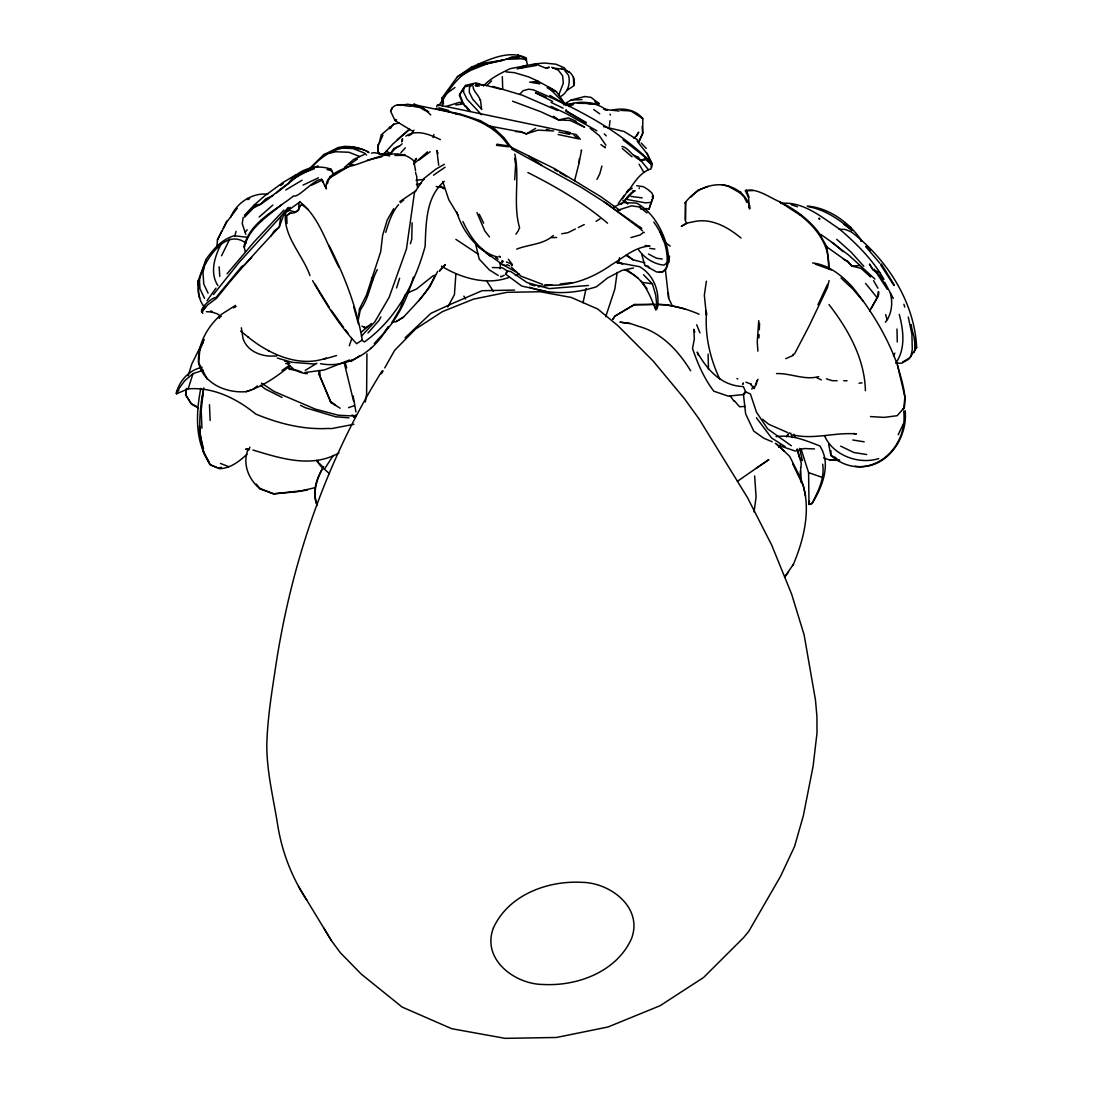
<?xml version="1.0" encoding="UTF-8"?>
<svg xmlns="http://www.w3.org/2000/svg" width="1093" height="1093" viewBox="0 0 1093 1093"><rect width="100%" height="100%" fill="white"/><g stroke="black" fill="none" stroke-linecap="round" stroke-linejoin="round"><path stroke-width="1.5" d="M800.964 448.704L808.601 472.641L808.998 504.501L811.908 503.627C818.179 491.344 824.832 478.515 822.674 464.224M903.679 411.132C908.789 452.092 864.645 485.005 830.858 455.357L830.94 450.712M914.062 352.315C918.12 343.407 911.945 333.638 911.234 324.621M412.129 222.781L411.747 239.326L410.381 243.766M462.858 102.373L459.716 94.381L465.399 85.391L476.07 82.904L483.775 85.514M216.756 467.462L210.457 464.962L204.036 452.68C197.396 431.667 199.527 408.987 203.804 387.878M574.59 180.673L579.167 162.679L579.276 158.663M685.653 219.365L685.557 202.273L685.12 220.021L686.5 223.204M609.334 126.392L610.058 120.626M322.913 467.886C316.232 478.898 311.806 492.424 317.011 504.966M758.979 337.874L759.102 334.622M759.307 329.758L759.567 323.255M473.228 84.667L464.771 86.853L463.746 88.219L463.569 92.167L467.148 99.354L481.521 114.71M385.597 153.198L379.572 154.455L377.918 151.066L378.014 144.522M500.211 268.755L500.553 262.798M612.353 110.051C623.215 107.674 635.62 109.532 642.807 118.618L642.752 133.36L638.695 142.35L642.643 133.168L642.151 126.419M870.506 416.57L884.169 417.389L897.175 415.709L904.348 407.539C906.657 392.961 901.069 378.875 897.449 364.98C887.174 336.425 871.299 310.289 852.253 286.776C841.651 275.34 828.631 264.834 812.618 262.948M353.913 424.289L331.726 428.579L328.146 428.456C303.103 429.822 278.756 423.578 255.789 414.069C236.662 398.521 213.422 386.895 188.187 388.848L176.519 393.781L176.615 391.677C180.372 379.667 189.526 369.967 202.096 367.33M219.843 315.768C206.891 327.599 197.532 344.65 198.543 362.575C203.407 383.711 226.087 393.302 246.048 391.677C262.47 386.676 276.994 376.552 290.096 365.704M338.994 267.238C327.162 245.761 319.689 217.138 299.933 201.904L285.56 212.315C282.622 236.102 302.693 254.505 309.961 275.614M751.014 384.08L750.959 384.982A22.188 16.586 3.1 0 0 752.476 386.143L753.651 386.922M829.068 280.559L827.442 287.609L808.834 326.561L794.666 353.654L792.767 354.747M525.596 59.978L525.76 57.738C508.04 49.404 487.656 60.265 471.083 67.356L457.421 76.701L441.982 98.042L442.323 106.048M203.353 305.726C194.841 293.689 198.68 278.032 204.5 265.749C211.823 251.732 228.382 229.694 246.048 243.233M201.508 402.019L203.271 391.772M668.916 262.429L669.462 256.063M198.134 407.812L191.507 404.219L185.824 395.16L186.466 388.425M185.824 395.16L185.974 389.491M204.213 339.472L199.787 350.32L198.584 362.644L207.356 379.326M903.788 408.236L904.908 396.868L897.449 364.98M527.4 64.514L525.76 57.738M809.394 501.14L809.052 504.433L812.181 503.299C822.291 487.109 831.623 463.541 819.805 445.93C805.541 440.465 791.715 434.386 776.044 436.64M514.666 179.785L515.65 164.551L514.584 158.321M651.811 167.106L652.207 163.499L648.409 159.496M377.782 149.686L378.233 145.424L382.946 135.149M203.339 390.625L201.208 410.408L201.932 428.21M455.863 274.329L454.415 294.659L447.72 306.983M617.149 272.403L614.826 289.153L605.686 316.779M758.761 320.618L757.258 341.603L757.873 351.14M358.736 315.262L359.447 308.895L366.401 295.206L380.678 251.8L382.646 235.2L387.25 219.966L393.685 208.708M827.456 284.453L817.947 304.824M706.543 312.735C704.712 335.36 710.095 358.613 719.74 379.039M878.881 291.954L878.444 295.493L871.08 308.458M754.088 511.92L756.083 496.987L754.648 475.947M800.978 467.121L801.278 463.282L797.139 449.264M586.067 288.47L583.034 302.734M202.82 313.418L202.137 311.71L207.697 304.838L216.414 298.416L228.697 283.278C244.969 264.123 261.937 245.242 279.262 227.084L280.805 216.482L288.169 207.383M706.379 281.174L704.343 295.219L706.392 315.331M878.212 291.681L877.57 297.064L869.55 311.314M206.263 311.683L209.856 311.888L210.867 310.999M176.519 393.781L176.615 391.677M243.192 217.316L242.222 223.573L245.802 234.367M326.001 188.037C325.564 175.085 338.68 170.904 348.38 166.696C367.644 162.748 395.748 144.18 413.455 160.589M618.72 262.607L619.499 257.702M365.349 402.005L366.606 394.313L366.947 353.845M567.636 104.668L567.363 103.493M526.594 58.926L520.432 56.371L518.178 57.546L518.314 54.65M651.127 162.188L647.411 154.086L637.274 141.393L637.533 139.836L624.212 131.543L603.5 126.569M377.29 269.616C370.992 281.434 369.653 295.083 362.507 306.573L360.212 310.344L358.067 320.796M436.749 107.059L437.077 105.352M579.167 162.679L581.558 150.001L581.298 150.697M204.5 265.749L203.011 272.594L203.749 284.002L208.053 293.156M205.306 263.55L205.99 260.407M885.398 322.271C891.724 314.115 893.09 303.007 890.303 293.197M200.784 388.439C196.057 412.635 194.718 440.014 208.64 461.588M248.316 448.813C241.977 463.5 248.507 479.499 260.271 489.09L273.674 493.886L298.02 491.604L314.921 487.71M433.115 137.622L433.921 134.521M481.507 108.822L480.469 99.682M639.173 188.57L639.364 187.832M402.415 139.125L401.678 141.899L402.607 138.688M327.408 183.788L328.501 179.826L330.701 177.367L348.38 166.696M385.733 232.344C388.671 222.603 391.827 212.438 398.549 204.61M636.673 185.701L643.449 186.712L647.835 189.485L651.824 192.833L653.382 196.412L648.969 209.132L646.072 208.531L643.312 209.405M653.382 196.412L648.969 209.132M198.448 292.473L198.093 280.942L205.949 259.587C212.834 249.341 221.906 239.476 234.052 235.733L247.278 237.29M217.343 239.763L226.948 221.756L237.29 208.271M234.722 236.143L236.102 231.374M601.901 166.054L599.825 173.719L596.942 179.43M188.187 375.732L191.835 363.873L200.292 346.864M188.187 388.848L192.996 373.628L203.38 370.213M396.54 287.965L399.628 278.237M438.648 105.789L442.569 100.01M560.231 96.676C568.032 92.768 570.56 83.369 568.565 75.362L563.988 69.501L561.228 68.312M751.875 389.163L752.53 387.168L754.279 388.698M755.946 385.173L756.67 383.028M757.025 380.419L754.88 386.772A53.215 9.919 -58.7 0 0 754.457 388.111M757.094 381.785L757.941 379.312M349.336 345.743L351.468 339.486A50.21 18.964 80 0 0 351.809 338.393M405.353 294.454L400.011 308.827L391.922 322.626M413.386 277.116C407.648 297.269 398.877 316.628 384.599 332.217M502.315 76.647L502.725 89.148M248.917 449.933L249.901 447.119M279.262 227.084L283.47 215.526L290.082 207.315M784.651 577.063L793.45 564.207C804.708 537.455 812.126 505.472 800.377 477.627L789.692 456.396L776.986 444.209M317.216 505.417C312.256 492.26 316.861 478.201 323.706 466.561M413.154 131.515L395.092 120.64L395.461 119.52L396.595 119.916M402.224 105.037L407.648 104.245L414.097 105.229C408.837 108.904 398.002 100.816 392.278 107.824L390.693 111.09M430.738 114.902L422.526 107.415L413.591 105.119L414.206 103.78L415.6 104.86C448.144 112.729 489.199 115.243 508.983 146.585M455.918 114.191L456.287 113.33L459.975 113.932L480.292 120.613L494.623 128.851L503.955 137.609L512.043 148.47M494.159 129.944L494.623 128.851M622.627 198.639L628.584 189.485M642.452 230.814L639.829 228.341L640.252 227.371L641.81 228.177M624.677 269.547L629.828 272.54C644.597 279.849 649.952 295.711 655.827 309.838L657.371 307.98C659.926 291.763 654.174 275.368 639.692 266.719L616.63 262.402L622.545 263.809M220.8 244.709C214.515 257.087 209.624 273.018 217.931 285.642M221.551 255.762L229.762 239.053M435.192 274.794C428.729 291.503 415.477 304.182 403.522 317.066L396.253 321.574L392.25 322.189M851.092 231.716C886.915 259.137 914.54 301.791 916.658 347.547L909.759 357.821L902.668 361.974M898.186 434.754L903.433 423.742M223.259 228.382L226.784 221.046M219.31 318.131L220.526 315.631M350.279 360.758L351.099 361.4L351.659 360.253M392.278 107.824L390.611 111.267L395.092 120.64M437.692 271.378L429.672 287.022L418.865 300.835M380.883 316.929L378.984 320.468L367.972 333.051M221.66 231.292L217.439 240.214L216.838 247.92L216.81 246.868M388.083 326.506C375.678 350.457 348.23 369.147 320.509 363.682M748.719 207.246L749.702 205.484M219.133 317.803L220.444 315.467M382.058 370.992C324.963 462.53 290.164 566.065 274.78 672.591C271.119 696.309 267.512 720.123 266.815 744.155C266.596 771.849 273.633 798.846 277.854 826.048C282.185 852.513 292.132 877.939 306.901 900.331M381.457 373.779L383.11 370.841M384.75 367.917L394.669 350.32L415.436 329.143L442.351 311.669L473.583 299.113L506.988 292.323L540.311 291.749L571.256 297.446L597.734 309.018L617.928 325.687L653.067 360.95L684.614 398.918L699.028 418.879L747.489 497.602L771.672 545.038L791.646 594.182L804.12 634.869L815.474 700.08L816.922 716.407L817.017 732.856L813.137 766.015L803.369 815.624L794.543 846.515L780.593 876.231L748.787 931.304L743.582 937.63L703.605 977.47L660.09 1005.71L607.981 1026.996L556.46 1037.476L505.089 1038.35L451.723 1028.704L402.142 1007.077L361.209 974.068L340.278 952.631L331.452 940.704L298.526 886.491M443.485 104.067L443.102 99.641C451.546 84.762 463.61 70.28 480.496 64.979M893.432 355.717L894.88 353.176M518.765 229.339L519.612 227.877C512.59 203.776 520.063 177.831 514.803 154.017M519.831 94.23L523.069 90.76L528.479 89.189L533.124 89.804C576.052 108.043 619.212 129.848 652.207 163.499M414.848 161.095L416.488 158.417M413.96 130.108L411.337 134.384L408.413 135.71M202.137 311.71L205.457 306.341M792.616 565.559L793.45 564.207M558.646 95.118L563.305 83.232L562.608 75.704L558.25 70.13L551.705 67.288M463.746 88.219L459.333 95.269L462.612 102.961L469.744 111.513M244.586 217.152L255.666 205.744M329.389 473.652L324.457 469.157L333.269 455.357M271.078 235.815L274.22 230.91L278.729 227.645M612.79 319.238L614.744 316.273L634.596 304.469L653.518 304.36M515.978 234.203L518.588 230.268M201.194 345.511L202.997 342.819M613.132 318.951L614.485 316.929M887.625 318.842L887.01 319.743L885.672 314.579M636.413 135.477L638.736 132.144L636.645 135.928L633.626 138.046M399.41 146.23C395.365 145.847 384.34 162.925 393.781 148.539L399.41 146.23L402.142 143.811M207.055 300.725L215.963 288.142M565.668 104.709L556.46 91.826L552.088 88.984L551.268 90.118L561.419 100.488L564.07 105.078M618.283 203.517L624.13 195.442M414.015 161.586L415.941 158.95M786.536 436.735L789.365 432.855M176.656 391.759L184.662 380.815L192.996 373.628M627.341 192.354C633.872 183.419 639.911 172.175 651.059 168.868L651.291 165.453L650.253 163.403L645.867 158.786M786.523 436.462L788.272 434.099M779.022 446.504L779.937 445.288M299.933 201.904L298.58 203.544C300.889 210.129 296.039 213.545 290.028 213.19L286.708 215.567L286.994 223.518M353.558 417.198L354.323 416.16L352.11 414.971M176.342 393.439L178.91 390.051M778.64 447.256L780.484 444.824M245.269 232.235L247.141 229.762M784.596 577.118L788.49 572.008M213.408 294.55L239.353 262.129L280.805 216.482M621.234 204.459L629.691 194.24M354.214 416.952L355.102 415.846A18.677 11.203 -65.4 0 0 355.731 415.012M371.456 323.514L361.51 331.958M684.942 203.134C693.645 191.07 706.966 183.993 722.118 184.799C734.974 186.316 747.188 194.445 750.03 208.23L749.429 208.968L748.555 197.642L745.385 190.81C756.083 187.34 769.472 197.505 779.432 201.658C794.529 208.968 808.369 218.969 818.63 232.372L826.882 246.813L829.273 269.465M728.84 186.616L740.016 192.833L740.712 191.958M828.453 267.32C830.27 245.679 816.362 227.795 800.213 215.157L800.718 214.556M826.253 247.592L826.882 246.813M768.447 459.77L737.365 481.344M227.071 273.783L254.054 241.963L283.907 210.102M383.834 154.004L392.974 143.88L409.766 129.384M439.618 271.132L445.288 264.52L439.427 270.763M657.371 307.98L655.868 309.729L654.598 305.056M327.108 169.565L331.78 170.781L330.947 169.183C315.276 163.526 297.241 169.784 288.251 183.638C276.461 191.179 266.473 202.519 253.262 207.861M384.312 332.19L388.206 327.709M383.629 333.338L374.312 343.462M902.613 409.465L904.348 407.539M444.264 181.37C425.519 197.259 426.12 223.833 425.109 246.458C414.944 283.415 396.199 319.101 364.488 341.918L361.715 340.169M400.871 152.692L405.353 147.842M626.508 199.008L633.066 191.903M361.387 336.22L374.79 321.861L389.122 297.378L406.459 248.985L414.452 192.655L424.139 178.35L435.861 169.142L444.373 164.319M281.885 204.473C267.703 216.4 248.767 227.604 244.463 247.141L243.985 246.226C250.16 221.688 275.709 210.307 293.744 195.838C298.731 198.885 321.192 170.85 323.132 182.353M251.568 257.511L244.176 265.189L241.813 266.391L215.827 297.72L214.611 297.679C209.897 299.728 200.538 307.516 201.549 311.901M245.119 216.318L244.504 215.143L254.314 204.91L260.38 204.432L265.681 198.953L273.113 195.442M491.549 80.923L486.754 85.541M344.432 167.407L353.586 159.482L364.106 154.509M516.688 249.149C528.684 244.272 543.303 244.723 553.413 235.473M370.718 348.53L371.456 347.779M391.417 126.515L393.726 124.192L399.328 122.949M358.695 149.167C352.301 145.861 344.582 145.82 337.778 147.76L323.624 154.741L308.171 169.893M743.404 383.479L742.598 384.271L743.322 383.015M483.502 85.896C490.675 78.04 500.512 73.409 509.925 68.777M690.721 197.273L698.085 190.127L708.018 186.493M413.66 164.018L427.527 151.845M405.079 337.805L430.874 313.363L451.71 303.786L482.054 290.724L514.571 290.069M472.996 86.456C473.187 91.484 478.966 95.091 480.292 100.378M310.289 169.374C323.419 152.105 348.107 140.123 368.491 152.2M399.765 201.631L416.009 190.66M397.183 139.808L409.233 129.165M254.314 204.91L264.465 196.016L283.21 182.367L295.998 174.73M259.15 217.07L272.826 205.088M314.265 168.787L300.698 173.719L276.693 192.833M393.726 124.192L381.184 134.89L379.093 143.648M667.413 262.361L664.066 265.162C654.065 264.219 644.269 257.975 638.599 249.778M472.449 84.707L469.498 87.153L469.28 92.277L472.682 99.121L481.849 109.532M400.352 202.724L403.686 200.019M433.361 275.559L416.57 288.989L407.156 293.143M253.043 389.409L257.347 385.952M860.71 241.28L861.544 240.638C849.357 222.576 829.122 207.861 807.235 206.058M267.744 194.212C252.059 192.409 236.047 203.202 230.555 217.48M418.687 160.261L430.232 151.708M566.98 90.377L574.153 85.514C575.273 79.133 572.008 71.523 565.641 70.676L569.303 72.179M357.315 159.086L348.995 164.865L353.394 164.606M280.532 185.564L283.196 183.61M286.708 215.567L290.683 212.67M298.635 206.878L301.969 204.541L308.007 209.432M359.474 355.881L351.099 361.4M446.504 93.629L454.989 87.467M391.431 127.485L389.709 128.673L389.354 127.116M281.98 370.472L288.976 365.609M433.511 175.181L445.124 167.188M316.833 363.259L305.302 370.336M755.864 468.501L768.844 459.757M221.128 314.552L235.514 305.357M621.849 146.489C629.418 146.79 638.435 166.874 645.608 157.46L648.34 159.441M596.054 221.332L600.043 218.846M247.045 454.251C239.162 461.342 230.664 468.378 219.406 468.678L209.842 464.552L203.653 452.816L199.937 436.776L200.06 426.994M627.054 191.398L632.273 188.228M295.096 177.08L300.698 173.719M295.096 177.694L310.795 169.415M285.779 189.963L302.092 180.208M487.287 125.64L520.801 131.966L526.389 133.865L535.597 128.373M615.168 315.918L634.596 304.469M564.193 104.067L571.133 100.01L584.605 96.553M403.522 317.066L396.253 321.574M301.969 204.541L300.165 205.798L298.334 210.484L295.124 211.919L289.167 210.403L285.56 212.315M338.926 452.939C311.573 468.473 280.682 458.418 252.907 450.015M457.421 76.701L465.509 72.179M462.476 74.925L470.864 70.239L488.653 63.189L504.187 59.664M630.716 193.215L635.156 190.783L632.396 190.988M249.696 198.625L247.797 199.636L247.524 198.407M686.636 223.423L681.294 226.278L686.896 223.109L693.345 221.783C711.078 217.575 727.856 227.084 741.027 238.055M405.817 136.147C416.652 128.837 429.863 134.603 440.37 139.617M233.56 307.884L236.115 306.518M575.369 228.997L567.977 232.672L561.638 233.779M578.32 227.522L584.236 224.571M474.553 67.329C486.713 62.656 500.143 62.52 511.852 56.932L517.891 57.15M311.259 185.359L322.107 180.208M505.854 274.48L507.548 271.078L502.329 267.785L492.342 267.553M504.228 275.258L500.84 276.871L500.553 276.201M302.57 172.216L313.677 166.969M303.034 185.1L318.405 177.845M349.541 359.98L324.416 369.94L304.633 372.563M413.591 105.119L415.6 104.86M313.404 167.98L318.077 165.876M776.508 373.587C790.581 373.082 804.667 380.514 818.684 376.62M785.744 358.682L793.272 355.362M617.613 210.28L631.535 205.839L639.747 207.014L647.001 212.93M510.759 68.586L535.201 63.845L545.967 68.217L549.014 67.097M568.729 106.486L573.128 104.764M630.852 237.605L640.088 234.981L643.695 232.167L644.242 232.645M519.38 274.165L515.377 275.463M613.61 207.123L623.065 202.56L636.563 203.107C652.043 211.523 661.593 228 666.416 244.49C668.356 252.975 671.239 266.487 662.29 272.061L656.524 271.966L644.815 265.257L641.632 254.095M354.31 405.626L348.517 407.675M368.478 326.083L364.693 328.187L363.996 327.504M506.892 59.391L512.33 57.628L518.178 57.546M246.048 391.677L251.636 389.859M566.147 105.529C578.921 100.037 595.767 101.54 606.806 110.325M526.389 133.865L538.002 130.122L553.659 130.955M336.521 355.553L323.419 359.351M445.903 106.486L459.497 102.318L464.006 103.862M509.338 277.28C486.877 285.779 461.191 278.155 441.435 266.132M367.248 160.275L381.744 156.75M326.383 358.026C299.086 368.081 268.659 353.927 247.687 336.712M779.978 445.848L795.335 451.067L804.175 448.526L814.476 448.922M416.447 184.594L421.365 183.31M546.445 68.176L549.219 67.493M745.358 406.391L739.606 406.774L734.455 400.899M284.481 361.182L285.587 360.936L289.795 363.6M328.897 153.334L335.811 151.763L348.886 152.255L359.829 156.572M323.624 154.741L326.479 154.086M525.569 66.851L517.249 68.681L536.417 65.457M640.594 160.739L645.881 159.605L650.253 163.403M553.441 116.664L558.455 119.929L568.264 117.88L575.956 121.186M633.475 267.976L622.149 270.34L607.53 277.964L596.546 286.735C574.604 293.703 551.5 295.137 529.558 287.268M218.395 467.982L221.387 467.367M371.456 153.157L373.929 152.651M878.717 458.568C858.989 464.935 832.934 455.385 824.628 435.875M397.415 104.983L402.402 104.6M416.064 180.222L424.275 179.375M455.795 104.969L462.025 104.108L461.027 102.182M538.057 286.803L551.828 284.986M780.73 203.489C802.904 200.839 822.018 217.425 839.342 228.943C856.42 243.561 872.87 259.697 883.964 279.453M560.231 283.989L571.994 282.609M859.016 383.192L862.063 382.864M577.241 103.248L599.224 103.657L590.876 97.304L584.755 96.526M745.385 190.81L752.899 190.565M478.024 64.022L503.422 60.183M535.201 63.845L544.3 63.025L556.009 64.2L564.33 67.821L566.174 70.184M523.246 65.84L526.621 65.525M531.69 65.074L535.078 64.774M394.915 155.466L405.011 155.37M588.403 285.478L549.232 288.607L527.058 282.568L510.95 271.651L507.015 270.859L505.608 274.152L521.785 286.093L545.366 291.203M826.445 246.663L847.744 261.801L852.007 266.118L859.986 265.517M570.956 103.767L574.016 103.534M210.853 311.546L211.946 311.464M915.319 347.642L916.658 347.547M307.201 490.17L273.633 493.817L259.888 488.38L256.254 484.062M651.428 202.396L645.376 202.82L625.483 199.213M604.183 109.382L619.239 111.035M552.088 88.984L538.262 81.306L529.613 82.18L539.792 83.778L536.991 82.494M581.995 99.586L571.133 100.01M659.216 272.335L662.139 272.225L666.306 268.687C669.558 252.305 663.465 235.309 653.805 222.084M517.126 56.494L520.432 56.371M505.745 59.309L521.47 58.749L526.512 59.773M620.756 110.379L630.907 110.967L642.807 118.618M515.636 131.638L520.883 131.543L525.678 133.729M551.323 237.591L556.638 237.523M634.104 304.865L648.176 304.633C665.719 303.239 683.029 307.338 699.083 314.224M599.169 103.548L595.425 104.067M276.638 356.031L268.7 356.072A98.425 47.778 -36.5 0 1 243.056 338.721L241.348 327.791M315.59 364.133L292.036 362.289L277.308 358.053M823.603 457.953L829.778 460.057L839.656 460.057M248.876 449.25L245.542 449.25L248.494 449.551M837.142 380.719L832.197 380.692L826.335 378.806M843.741 380.733L847.034 380.747M604.224 109.464L607.38 109.491M839.041 229.284L844.985 229.38L850.928 231.648M656.866 304.455L666.935 304.742L684.956 308.936M341.002 148.088L352.984 148.539L364.502 153.088L366.565 155.056M558.455 119.929L570.136 120.449L584.577 127.157L575.26 121.788M496.932 144.194L508.573 145.984L554.711 168.718L600.535 196.494L620.059 210.471M829.778 460.057L839.287 460.495M356.195 416.132L338.434 415.244L315.276 409.11L274.083 391.458L261.459 383.096M544.888 284.686C568.647 287.486 591.873 278.619 611.069 265.039C623.324 257.825 635.129 246.553 649.952 246.144L645.143 245.488M588.061 103.767L596.491 104.341M307.352 373.656C301.108 373.683 295.889 369.434 289.495 369.352L288.443 367.535M496.454 145.314L508.245 146.763M854.999 466.246C885.576 470.96 908.201 438.676 905.141 410.476M348.94 417.84L335.633 416.775L305.534 407.798L300.534 405.394M506.209 71.947L514.284 72.63L528.793 76.947L538.262 81.306M343.776 146.53L356.728 147.528L364.024 150.014M552.675 68.135L561.952 69.064M386.389 153.471L390.556 153.935M479.281 86.019L475.127 85.527L477.422 85.855M475.756 84.065L485.92 85.404L500.731 89.148M285.669 363.463L287.35 363.682L292.951 368.45M630.921 196.398L642.233 197.901M657.166 308.458L655.718 295.178L652.371 283.811L642.534 282.431M722.118 184.799L729.086 186.316M649.802 248.371L654.912 249.054M662.29 259.014L656.551 258.235L648.477 254.041M436.23 186.575L443.963 187.668M629.773 323.569L619.977 322.175L629.978 323.405L638.339 326.247C661.607 332.504 678.452 350.935 690.639 370.8M853.483 433.484L856.406 433.948C835.216 431.995 813.902 439.933 792.808 434.85M852.786 440.001L864.18 441.804M866.667 454.538L853.838 452.502L840.654 446.135M413.564 106.445L420.122 107.592L425.204 110.666M435.765 108.672L456.287 113.33M374.626 152.678L389.764 155.957M437.719 104.791L570 132.444M448.813 110.543L438.894 107.756M546.322 129.411L549.26 130.026M566.119 132.444L576.202 134.576L580.356 139.248M558.058 134.494L578.771 138.893L574.071 135.354M559.042 132.103L569.631 134.371M506.319 261.91L508.887 262.894A21.969 15.821 -45 0 0 509.844 263.263M645.171 265.517L648.204 266.214L649.734 268.441M616.425 262.279L622.901 263.837M852.007 266.118L860.997 268.318L870.643 276.857L863.648 269.944M288.825 368.109L298.307 370.718M415.682 105.625L420.45 106.813L428.716 111.814M808.233 206.659C824.887 209.542 839.328 219.543 851.953 230.295L843.659 224.147L850.969 227.358M492.916 86.429L522.372 95.228L557.69 110.571M625.797 255.297L633.011 259.806L644.856 262.812M487.3 125.558L490.279 126.392M497.916 257.074C480.865 253.439 469.826 236.293 462.926 221.551M529.873 284.399L534.778 285.833M573.497 77.33L573.688 84.612M499.925 263.796L506.073 265.654M567.294 103.958L568.592 104.395M499.077 256.24L500.184 256.595M815.351 264.178L831.349 269.903M210.758 311.71L217.316 313.841L221.292 316.464M512.562 101.212L540.83 111.746L556.282 118.905M736.969 378.533L737.802 378.957M791.168 204.678L797.384 206.782M822.496 477.477L808.601 472.641M542.565 284.371L520.992 276.16L511.251 267.075M570.04 103.657L571.639 104.231M499.556 256.705L500.444 257.06M220.472 463.459L228.765 466.67M745.891 382.181L751.014 384.067M633.735 155.288L637.397 156.805L640.184 160.398M622.86 200.347L625.947 201.631M787.493 432.486L768.762 424.289L762.436 419.22M869.468 264.397L872.952 269.684L879.947 272.622M546.186 97.291L535.529 92.809L552.621 101.458M772.232 441.777L763.925 438.293L753.76 431.134L745.645 413.878L743.418 394.108L745.33 391.772L750.426 393.986L756.479 412.184L767.669 428.921L791.305 445.753M831.308 455.726L835.38 457.489L837.894 459.948M590.193 128.332L599.237 135.573L605.891 145.205M511.989 264.656L511.005 264.219L512.234 265.544M361.879 326.124L364.994 327.545L364.311 326.862M594.811 101.622L599.224 103.657M298.895 370.978L302.023 372.426M506.947 264.602L509.598 265.859M551.091 102.428L563.086 108.152M551.009 106.335L566.557 113.768L596.874 130.805M816.526 377.577L821.335 379.913M843.359 259.137L847.936 261.446L851.474 265.654M282.049 397.415L265.093 388.917L260.571 385.296M511.565 149.003L581.08 187.217L605.659 202.874L639.829 228.341M527.892 172.544C556.009 186.725 583.512 202.683 607.53 223.191M517.221 272.608L502.862 264.766L485.675 252.456M604.279 202.041L640.252 227.371M646.496 152.692L649.884 159.305M322.353 466.424L319.265 463.241M528.547 156.026L541.95 165.412M554.383 169.483L557.184 171.095M559.971 172.708L566.966 176.724M340.142 408.195L331.015 402.634L319.047 374.243L318.937 370.486M386.321 151.094L390.31 153.457M548.877 87.303L556.46 91.826M547.101 87.686L553.003 91.211M549.875 95.378L563.592 103.575M498.203 275.45L489.254 269.834L479.158 259L475.906 245.201M324.457 469.157C321.929 468.952 312.994 455.767 318.405 462.038M478.515 254.368L455.89 239.367M779.432 201.658L800.213 215.157M502.589 262.32L501.619 261.678M196.781 406.582L191.111 403.467L185.482 394.518M785.198 446.668L771.549 437.965L756.438 417.799M366.237 150.889L368.983 152.692M268.14 350.566L268.878 351.072M335.578 405.052L330.346 401.391M495.58 257.483L498.08 259.219M820.679 234.339L834.587 244.149L843.058 251.718M664.913 242.318L670.2 246.103M593.759 109.56L599.702 113.809M600.904 144.577L605.303 147.733L605.153 146.913M501.974 260.476L503.313 261.446M650.595 160.835L651.278 161.34M622.996 139.836L645.608 157.46M832.046 242.564L848.551 254.983L874.919 279.057M627.888 270.477L638.257 278.387M553.604 116.282L557.813 119.588M240.61 331.111L247.879 336.849M626.822 254.888L633.011 259.806M456.724 211.837C461.273 227.262 470.782 241.416 483.803 250.925M477.409 245.679L490.497 256.418M624.281 200.989L627.874 203.995M872.952 269.684L880.411 275.914L887.27 289.303L874.14 269.151M622.354 148.552L632.027 156.818M775.292 443.307L784.118 451.095M836.773 239.326L850.887 251.936L863.825 266.282M440.192 185.646L443.703 188.816M818.753 218.668L819.49 219.338M841.023 278.018L852.923 289.167L863.169 301.231M586.053 123.126L565.573 110.939M464.265 105.188L465.126 106.035M799.611 457.912L802.344 460.577L799.611 448.403M604.279 133.879L606.26 135.86M338.502 147.459L339.404 148.361M740.016 192.833L744.196 197.068L746.82 202.369M643.531 274.739L652.371 283.811M638.066 157.078L648.327 169.552M641.181 143.005L646.277 148.443M377.918 151.066L379.435 153.881M866.325 245.98L870.356 250.447M865.547 283.388L877.187 297.747M865.738 246.649L879.838 263.208M465.919 106.035L470.004 110.899M586.313 122.525L566.98 111.308L566.119 109.669M640.607 280.696L646.974 288.62M819.203 218.122L819.832 218.914M345.456 329.908L348.202 333.474M343.585 327.435L331.247 310.248M508.313 259.178L511.715 263.727A47.942 22.68 -77.8 0 0 512.48 264.643M489.445 236.949L484.814 230.924L476.958 212.602M829.013 304.592C848.195 329.348 864.645 358.586 865.41 390.638M730.083 395.734L734.018 401.172M471.78 66.946L472.668 68.203M441.982 98.042L443.102 99.641M329.376 307.488L314.757 283.934M639.118 164.278L643.804 172.393M458.363 215.676L448.772 199.691L442.733 181.547M486.371 280.464L493.408 291.407M609.976 114.218L610.481 115.011M463.883 296.162L465.618 299.031M323.76 927.984L331.452 940.704M312.639 280.696C325.4 302.911 338.912 325.045 356.632 343.708L362.261 340.032C356.591 306.901 344.24 275.04 328.925 245.228M639.747 207.014L641.14 209.378M873.553 280.6L877.939 288.21M869.686 264.123L872.501 269.083M319.047 374.243L331.015 402.634M259.888 488.38L260.271 489.09M884.743 282.281L893.282 298.444M404.492 154.427L404.97 155.343M330.154 176.342L330.701 177.367M371.415 277.977L372.576 280.177M301.791 171.478L302.447 172.735M359.447 308.895L360.212 310.344M261.309 220.117L261.692 220.854M289.017 368.437L289.495 369.352M199.363 349.5L199.787 350.32M324.539 185.141L326.465 188.925M797.207 449.182L799.475 457.27M699.971 332.832L696.692 324.812M325.072 186.22L321.52 179.102M792.685 463.91L803.369 485.975L805.527 496.003M332.805 172.954L333.31 173.978M672.332 305.835L668.629 298.307L665.377 269.506M479.267 214.201L483.652 223.177M330.947 169.183L333.597 174.812M204.528 298.403L200.005 288.784L199.432 279.863M880.63 264.834L894.019 285.56M652.193 196.357L652.794 197.806M660.131 232.126L663.806 241.225M793.983 434.29L795.239 437.432M790.663 433.129L792.425 437.528M746.136 189.881L749.006 197.095M438.02 153.471L436.872 150.492L438.717 165.303M694.82 331.999L693.85 329.266L694.315 339.008L692.525 348.53C697.703 363.586 704.07 378.52 713.852 391.212L728.198 396.103L743.909 394.518L745.795 392.196L743.377 386.58C721.134 385.815 707.376 369.953 697.184 352.096L698.318 355.28M903.911 304.264L904.744 307.051M894.361 285.136L881.368 263.919M199.732 298.034L198.461 292.869M344.937 361.715L346.713 367.863M344.213 362.753L353.531 401.022M353.681 306.737L358.504 324.211M705.613 311.3L706.433 314.483M914.295 338.939L915.306 347.096M353.162 395.939L355.922 411.883M244.053 246.608L245.228 251.54M203.462 448.622L199.718 432.719L199.445 425.915M415.559 170.795L413.878 161.381M415.613 172.462L416.173 174.962M908.269 317.066L911.904 334.103L912.286 349.582L910.797 356.482L908.584 359.255L901.643 363.231L895.727 363.149C905.824 348.968 903.474 330.277 899.279 314.415M828.617 444.059L830.858 455.357M705.928 310.658L706.529 313.732M417.471 187.231L416.652 175.891M319.702 370.677L320.058 376.129M219.147 266.829L219.761 276.392M198.093 280.942L198.393 285.451M668.356 292.938L668.684 298.239M708.1 354.118L708.496 369.502M209.473 404.683L210.129 420.518M914.923 337.71L915.224 349.828M896.97 329.048L897.298 342.013M800.322 471.042L800.445 477.491M800.65 467.49L800.896 482.04M493.435 927.902C481.316 959.121 514.516 984.274 543.125 984.479C577.418 986.351 616.425 971.827 631.385 938.914C643.504 907.696 610.304 882.543 581.695 882.324C547.402 880.452 508.395 894.989 493.435 927.902"/></g></svg>
